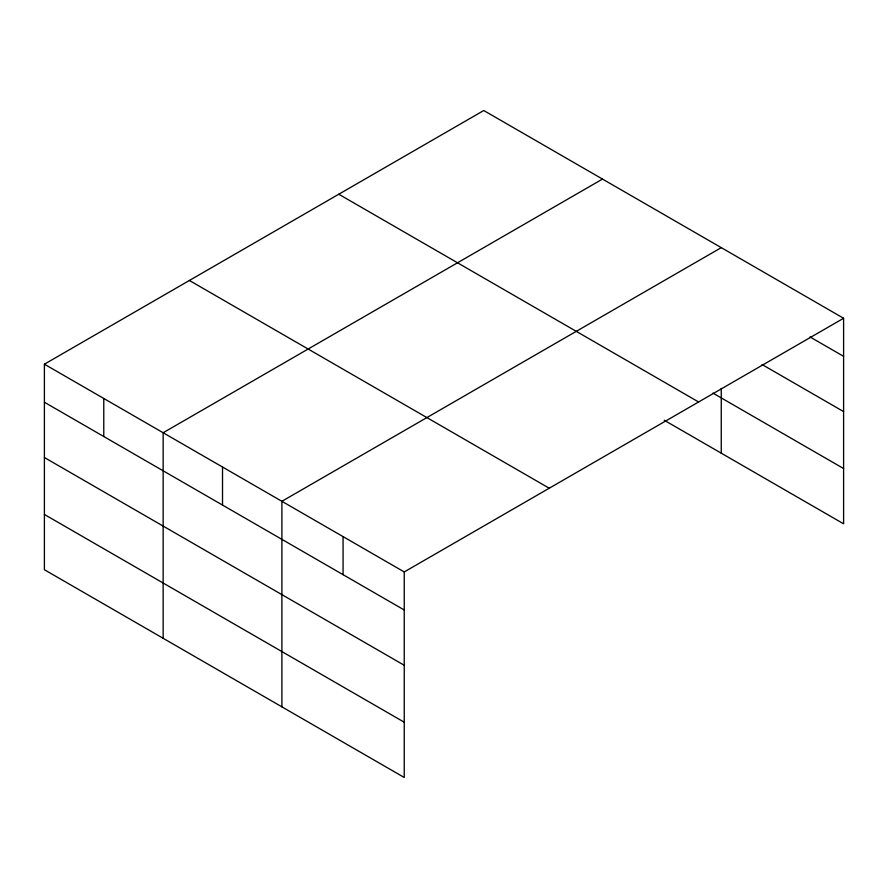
<?xml version="1.0" encoding="UTF-8"?>
<svg xmlns="http://www.w3.org/2000/svg" width="888" height="888" viewBox="0 0 888 888"><rect width="100%" height="100%" fill="white"/><g stroke="black" fill="none" stroke-linecap="round" stroke-linejoin="round"><path stroke-width="1.33" d="M44.4 364.191L404.24 571.939L404.24 777.477L44.4 569.73L44.4 364.191L483.76 110.523L843.6 318.27L843.6 523.809L664.257 420.268M602.508 179.076L163.148 432.745L163.148 638.283M721.256 247.641L281.896 501.298L281.896 706.848M404.24 571.939L843.6 318.27M810.011 336.941L843.6 356.332M762.037 364.513L843.6 411.599M712.942 393.106L843.6 468.542M338.772 194.228L698.612 401.987M189.388 280.475L549.228 488.222M44.4 402.242L404.24 609.989M44.4 457.52L404.24 665.267M44.4 514.463L404.24 722.21M721.256 388.422L721.256 453.18M343.068 536.618L343.068 574.68M222.522 467.021L222.522 505.083M103.774 398.468L103.774 436.519"/></g></svg>
